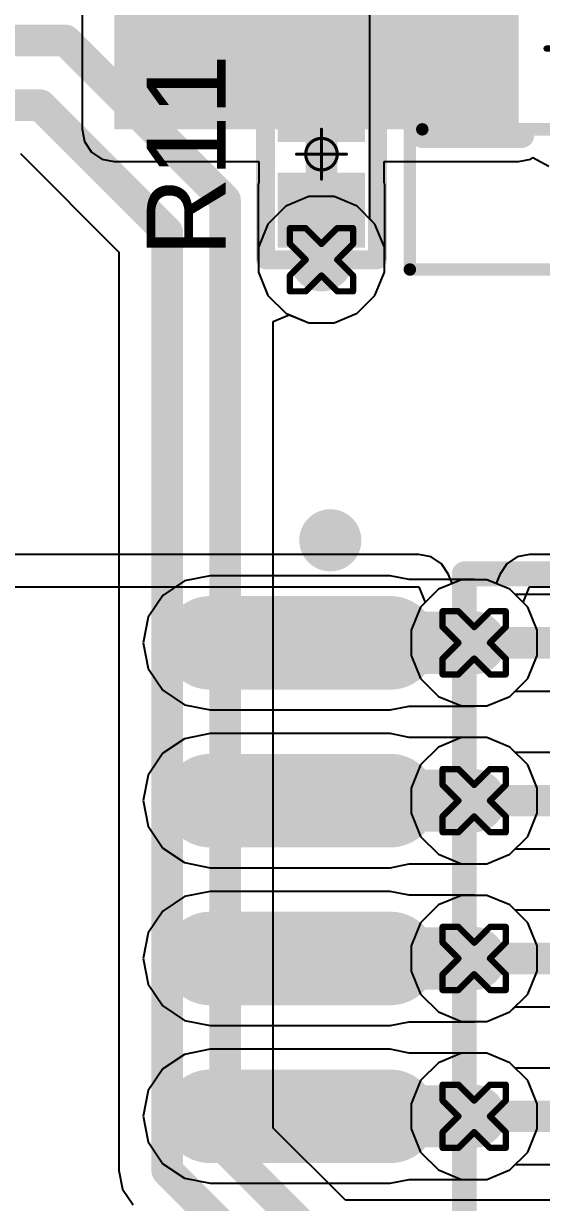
# Model space of a CAD drawing. Header units: inches. Extents: x -13 to 366, y -4 to 120.
# Drawn here: x 16.02 to 20.19, y 2.66 to 12.15 of the extents above; entities that cross this region are included whole.
import ezdxf

# ---------------------------------------------------------------- set-up
doc = ezdxf.new("R2010")
doc.units = ezdxf.units.IN
for name, color, linetype in [('Bottom Layer', 5, 'Continuous'), ('Drill Drawing', 1, 'Continuous'), ('GND', 16, 'Continuous'), ('Mechanical 13', 56, 'Continuous'), ('Mechanical 15', 56, 'Continuous'), ('POWER', 76, 'Continuous'), ('Top Layer', 1, 'Continuous'), ('Top Overlay', 2, 'Continuous'), ('Top Paste', 8, 'Continuous'), ('Top Solder', 216, 'Continuous'), ('Via Holes', 16, 'Continuous')]:
    doc.layers.add(name, color=color, linetype=linetype)
doc.styles.add('Arial', font='', dxfattribs={"height": 0.2})
doc.styles.get('Arial').set_extended_font_data('Arial')

# ---------------------------------------------------------------- blocks, each defined once
blk = doc.blocks.new('SOP16_27')
at = {"layer": 'Top Layer'}
h = blk.add_hatch(color=1, dxfattribs=at)
edge = h.paths.add_edge_path()
edge.add_arc((-1.942, 4.445), 0.275, 270, 450)
edge.add_line((-1.942, 4.72), (-3.392, 4.72))
edge.add_arc((-3.392, 4.445), 0.275, 90, 270)
edge.add_line((-3.392, 4.17), (-1.942, 4.17))
h = blk.add_hatch(color=1, dxfattribs=at)
edge = h.paths.add_edge_path()
edge.add_arc((-1.942, 3.175), 0.275, 270, 450)
edge.add_line((-1.942, 3.45), (-3.392, 3.45))
edge.add_arc((-3.392, 3.175), 0.275, 90, 270)
edge.add_line((-3.392, 2.9), (-1.942, 2.9))
h = blk.add_hatch(color=1, dxfattribs=at)
edge = h.paths.add_edge_path()
edge.add_arc((-1.942, 1.905), 0.275, 270, 450)
edge.add_line((-1.942, 2.18), (-3.392, 2.18))
edge.add_arc((-3.392, 1.905), 0.275, 90, 270)
edge.add_line((-3.392, 1.63), (-1.942, 1.63))
h = blk.add_hatch(color=1, dxfattribs=at)
edge = h.paths.add_edge_path()
edge.add_arc((-1.942, 0.635), 0.275, 270, 450)
edge.add_line((-1.942, 0.91), (-3.392, 0.91))
edge.add_arc((-3.392, 0.635), 0.275, 90, 270)
edge.add_line((-3.392, 0.36), (-1.942, 0.36))
at = {"layer": 'Top Paste'}
h = blk.add_hatch(color=8, dxfattribs=at)
edge = h.paths.add_edge_path()
edge.add_arc((-1.942, 4.445), 0.275, 270, 450)
edge.add_line((-1.942, 4.72), (-3.392, 4.72))
edge.add_arc((-3.392, 4.445), 0.275, 90, 270)
edge.add_line((-3.392, 4.17), (-1.942, 4.17))
h = blk.add_hatch(color=8, dxfattribs=at)
edge = h.paths.add_edge_path()
edge.add_arc((-1.942, 3.175), 0.275, 270, 450)
edge.add_line((-1.942, 3.45), (-3.392, 3.45))
edge.add_arc((-3.392, 3.175), 0.275, 90, 270)
edge.add_line((-3.392, 2.9), (-1.942, 2.9))
h = blk.add_hatch(color=8, dxfattribs=at)
edge = h.paths.add_edge_path()
edge.add_arc((-1.942, 1.905), 0.275, 270, 450)
edge.add_line((-1.942, 2.18), (-3.392, 2.18))
edge.add_arc((-3.392, 1.905), 0.275, 90, 270)
edge.add_line((-3.392, 1.63), (-1.942, 1.63))
h = blk.add_hatch(color=8, dxfattribs=at)
edge = h.paths.add_edge_path()
edge.add_arc((-1.942, 0.635), 0.275, 270, 450)
edge.add_line((-1.942, 0.91), (-3.392, 0.91))
edge.add_arc((-3.392, 0.635), 0.275, 90, 270)
edge.add_line((-3.392, 0.36), (-1.942, 0.36))
at = {"layer": 'Top Solder'}
h = blk.add_hatch(color=216, dxfattribs=at)
edge = h.paths.add_edge_path()
edge.add_arc((-1.942, 4.445), 0.3766, 270, 450)
edge.add_line((-1.942, 4.8216), (-3.392, 4.8216))
edge.add_arc((-3.392, 4.445), 0.3766, 90, 270)
edge.add_line((-3.392, 4.0684), (-1.942, 4.0684))
h = blk.add_hatch(color=216, dxfattribs=at)
edge = h.paths.add_edge_path()
edge.add_arc((-1.942, 3.175), 0.3766, 270, 450)
edge.add_line((-1.942, 3.5516), (-3.392, 3.5516))
edge.add_arc((-3.392, 3.175), 0.3766, 90, 270)
edge.add_line((-3.392, 2.7984), (-1.942, 2.7984))
h = blk.add_hatch(color=216, dxfattribs=at)
edge = h.paths.add_edge_path()
edge.add_arc((-1.942, 1.905), 0.3766, 270, 450)
edge.add_line((-1.942, 2.2816), (-3.392, 2.2816))
edge.add_arc((-3.392, 1.905), 0.3766, 90, 270)
edge.add_line((-3.392, 1.5284), (-1.942, 1.5284))
h = blk.add_hatch(color=216, dxfattribs=at)
edge = h.paths.add_edge_path()
edge.add_arc((-1.942, 0.635), 0.3766, 270, 450)
edge.add_line((-1.942, 1.0116), (-3.392, 1.0116))
edge.add_arc((-3.392, 0.635), 0.3766, 90, 270)
edge.add_line((-3.392, 0.2584), (-1.942, 0.2584))
at = {"layer": 'Top Overlay'}
for points, const_width in [([(-2.3, 5.27, 1), (-2.55, 5.27, 1)], 0.25), ([(-2.6125, 5.27, 1), (-2.4875, 5.27, 1)], 0.125), ([(-2.3625, 5.27, 1), (-2.2375, 5.27, 1)], 0.125), ([(-1.3962, 5, 1), (-1.2962, 5, 1)], 0.1), ([(-1.3962, 5, 1), (-1.2962, 5, 1)], 0.1)]:
    blk.add_lwpolyline(points, format="xyb", close=True, dxfattribs=dict(at, const_width=const_width))
at = {"layer": 'Top Overlay', "const_width": 0.2}
for points in [[(-1.3462, -5), (-1.3462, 5)], [(-1.3462, 5), (-0.4826, 5)]]:
    blk.add_lwpolyline(points, dxfattribs=at)
blk = doc.blocks.new('SOT23_3L_43')
at = {"layer": 'Top Layer'}
for points in [[(0.225, 0.625), (-0.225, 0.625), (-0.225, 1.625), (0.225, 1.625)], [(-0.725, -1.643), (-1.175, -1.643), (-1.175, -0.643), (-0.725, -0.643)], [(1.175, -1.643), (0.725, -1.643), (0.725, -0.643), (1.175, -0.643)]]:
    blk.add_hatch(color=1, dxfattribs=at).paths.add_polyline_path(points)
at = {"layer": 'Top Paste'}
for points in [[(0.225, 0.625), (-0.225, 0.625), (-0.225, 1.625), (0.225, 1.625)], [(-0.725, -1.643), (-1.175, -1.643), (-1.175, -0.643), (-0.725, -0.643)], [(1.175, -1.643), (0.725, -1.643), (0.725, -0.643), (1.175, -0.643)]]:
    blk.add_hatch(color=8, dxfattribs=at).paths.add_polyline_path(points)
at = {"layer": 'Top Solder'}
for points in [[(0.3266, 0.5234), (-0.3266, 0.5234), (-0.3266, 1.7266), (0.3266, 1.7266)], [(-0.6234, -1.7446), (-1.2766, -1.7446), (-1.2766, -0.5414), (-0.6234, -0.5414)], [(1.2766, -1.7446), (0.6234, -1.7446), (0.6234, -0.5414), (1.2766, -0.5414)]]:
    blk.add_hatch(color=216, dxfattribs=at).paths.add_polyline_path(points)
at = {"layer": 'Mechanical 13', "const_width": 0.1}
for points in [[(-1.5, 0.65), (-1.5, -0.65)], [(1.5, 0.65), (-1.5, 0.65)], [(1.5, 0.65), (1.5, -0.65)], [(1.5, -0.65), (-1.5, -0.65)]]:
    blk.add_lwpolyline(points, dxfattribs=at)
at = {"layer": 'Mechanical 13', "const_width": 0.05}
for points in [[(-1.525, 0.65, 1), (-1.475, 0.65, 1)], [(-1.525, 0.65, 1), (-1.475, 0.65, 1)], [(1.475, 0.65, 1), (1.525, 0.65, 1)], [(1.475, 0.65, 1), (1.525, 0.65, 1)], [(-1.525, -0.65, 1), (-1.475, -0.65, 1)], [(-1.525, -0.65, 1), (-1.475, -0.65, 1)], [(1.475, -0.65, 1), (1.525, -0.65, 1)], [(1.475, -0.65, 1), (1.525, -0.65, 1)]]:
    blk.add_lwpolyline(points, format="xyb", close=True, dxfattribs=at)
at = {"layer": 'Mechanical 15'}
for points, const_width in [([(-1.6, 1.778), (-1.6, -1.778)], 0.1), ([(1.6, 1.778), (-1.6, 1.778)], 0.1), ([(1.6, 1.778), (1.6, -1.778)], 0.1), ([(0, 0.5), (0, -0.5)], 0.05), ([(0.5, 0), (-0.5, 0)], 0.05), ([(1.6, -1.778), (-1.6, -1.778)], 0.1)]:
    blk.add_lwpolyline(points, dxfattribs=dict(at, const_width=const_width))
for points, const_width in [([(-1.625, 1.778, 1), (-1.575, 1.778, 1)], 0.05), ([(-1.625, 1.778, 1), (-1.575, 1.778, 1)], 0.05), ([(1.575, 1.778, 1), (1.625, 1.778, 1)], 0.05), ([(1.575, 1.778, 1), (1.625, 1.778, 1)], 0.05), ([(-0.0125, 0.5, 1), (0.0125, 0.5, 1)], 0.025), ([(0.35, 0, 1), (-0.35, 0, 1)], 0.05), ([(-0.5125, 0, 1), (-0.4875, 0, 1)], 0.025), ([(-0.3625, 0, 1), (-0.3375, 0, 1)], 0.025), ([(0.3375, 0, 1), (0.3625, 0, 1)], 0.025), ([(0.4875, 0, 1), (0.5125, 0, 1)], 0.025), ([(-0.0125, -0.5, 1), (0.0125, -0.5, 1)], 0.025), ([(-1.625, -1.778, 1), (-1.575, -1.778, 1)], 0.05), ([(-1.625, -1.778, 1), (-1.575, -1.778, 1)], 0.05), ([(1.575, -1.778, 1), (1.625, -1.778, 1)], 0.05), ([(1.575, -1.778, 1), (1.625, -1.778, 1)], 0.05)]:
    blk.add_lwpolyline(points, format="xyb", close=True, dxfattribs=dict(at, const_width=const_width))
at = {"layer": 'Top Overlay', "const_width": 0.2}
for points in [[(-0.7, 0.7), (-1.5, 0.7)], [(-1.5, 0.7), (-1.5, -0.3)], [(1.5, 0.7), (0.7, 0.7)], [(1.5, 0.7), (1.5, -0.3)]]:
    blk.add_lwpolyline(points, dxfattribs=at)
at = {"layer": 'Top Overlay'}
for points, const_width in [([(-1.55, 0.7, 1), (-1.45, 0.7, 1)], 0.1), ([(-1.55, 0.7, 1), (-1.45, 0.7, 1)], 0.1), ([(-0.75, 0.7, 1), (-0.65, 0.7, 1)], 0.1), ([(0.65, 0.7, 1), (0.75, 0.7, 1)], 0.1), ([(1.45, 0.7, 1), (1.55, 0.7, 1)], 0.1), ([(1.45, 0.7, 1), (1.55, 0.7, 1)], 0.1), ([(-1.55, -0.3, 1), (-1.45, -0.3, 1)], 0.1), ([(1.45, -0.3, 1), (1.55, -0.3, 1)], 0.1), ([(-1.475, -1.524, 1), (-1.725, -1.524, 1)], 0.25), ([(-1.7875, -1.524, 1), (-1.6625, -1.524, 1)], 0.125), ([(-1.5375, -1.524, 1), (-1.4125, -1.524, 1)], 0.125)]:
    blk.add_lwpolyline(points, format="xyb", close=True, dxfattribs=dict(at, const_width=const_width))
blk = doc.blocks.new('R_0402_L_44')
at = {"layer": 'Top Layer'}
for points in [[(-0.6001, 0.2499), (-0.2001, 0.2499), (-0.2001, -0.2501), (-0.6001, -0.2501)], [(0.2499, 0.2499), (0.6499, 0.2499), (0.6499, -0.2501), (0.2499, -0.2501)]]:
    blk.add_hatch(color=1, dxfattribs=at).paths.add_polyline_path(points)
at = {"layer": 'Top Paste'}
for points in [[(-0.6001, 0.2499), (-0.2001, 0.2499), (-0.2001, -0.2501), (-0.6001, -0.2501)], [(0.2499, 0.2499), (0.6499, 0.2499), (0.6499, -0.2501), (0.2499, -0.2501)]]:
    blk.add_hatch(color=8, dxfattribs=at).paths.add_polyline_path(points)
at = {"layer": 'Top Solder'}
for points in [[(-0.7017, 0.3515), (-0.0985, 0.3515), (-0.0985, -0.3517), (-0.7017, -0.3517)], [(0.1483, 0.3515), (0.7515, 0.3515), (0.7515, -0.3517), (0.1483, -0.3517)]]:
    blk.add_hatch(color=216, dxfattribs=at).paths.add_polyline_path(points)
at = {"layer": 'Mechanical 15', "const_width": 0.0254}
for points in [[(0, -0.2), (0, 0.2)], [(0.2, 0), (-0.2, 0)]]:
    blk.add_lwpolyline(points, dxfattribs=at)
at = {"layer": 'Mechanical 15'}
for points, const_width in [([(-0.0063, 0.2, 1), (0.0063, 0.2, 1)], 0.0127), ([(0.127, 0, 1), (-0.127, 0, 1)], 0.0254), ([(-0.2063, 0, 1), (-0.1936, 0, 1)], 0.0127), ([(-0.1333, 0, 1), (-0.1206, 0, 1)], 0.0127), ([(0.1206, 0, 1), (0.1333, 0, 1)], 0.0127), ([(0.1936, 0, 1), (0.2063, 0, 1)], 0.0127), ([(-0.0063, -0.2, 1), (0.0063, -0.2, 1)], 0.0127)]:
    blk.add_lwpolyline(points, format="xyb", close=True, dxfattribs=dict(at, const_width=const_width))
at = {"layer": 'Top Overlay', "const_width": 0.1524}
for points in [[(0.8499, 0.4499), (-0.8001, 0.4499)], [(-0.8001, -0.4501), (-0.8001, 0.4499)], [(0.8499, -0.4501), (0.8499, 0.4499)], [(0.8499, -0.4501), (-0.8001, -0.4501)]]:
    blk.add_lwpolyline(points, dxfattribs=at)
at = {"layer": 'Top Overlay', "const_width": 0.0762}
for points in [[(-0.8382, 0.4499, 1), (-0.762, 0.4499, 1)], [(-0.8382, 0.4499, 1), (-0.762, 0.4499, 1)], [(0.8118, 0.4499, 1), (0.888, 0.4499, 1)], [(0.8118, 0.4499, 1), (0.888, 0.4499, 1)], [(-0.8382, -0.4501, 1), (-0.762, -0.4501, 1)], [(-0.8382, -0.4501, 1), (-0.762, -0.4501, 1)], [(0.8118, -0.4501, 1), (0.888, -0.4501, 1)], [(0.8118, -0.4501, 1), (0.888, -0.4501, 1)]]:
    blk.add_lwpolyline(points, format="xyb", close=True, dxfattribs=at)

msp = doc.modelspace()

# ---------------------------------------------------------------- hatches: boundary and pattern name
at = {"layer": 'Bottom Layer'}
h = msp.add_hatch(color=5, dxfattribs=at)
edge = h.paths.add_edge_path()
edge.add_arc((18.4149, 10.2459), 0.254, 0, 360)
h = msp.add_hatch(color=5, dxfattribs=at)
edge = h.paths.add_edge_path()
edge.add_arc((19.6439, 7.1635), 0.254, 0, 360)
h = msp.add_hatch(color=5, dxfattribs=at)
edge = h.paths.add_edge_path()
edge.add_arc((19.6439, 5.8935), 0.254, 0, 360)
h = msp.add_hatch(color=5, dxfattribs=at)
edge = h.paths.add_edge_path()
edge.add_arc((19.6439, 4.6235), 0.254, 0, 360)
h = msp.add_hatch(color=5, dxfattribs=at)
edge = h.paths.add_edge_path()
edge.add_arc((19.6439, 3.3535), 0.254, 0, 360)
at = {"layer": 'GND'}
h = msp.add_hatch(color=16, dxfattribs=at)
edge = h.paths.add_edge_path()
edge.add_arc((18.4149, 10.2459), 0.254, 0, 360)
h = msp.add_hatch(color=16, dxfattribs=at)
edge = h.paths.add_edge_path()
edge.add_arc((19.6439, 7.1635), 0.254, 0, 360)
h = msp.add_hatch(color=16, dxfattribs=at)
edge = h.paths.add_edge_path()
edge.add_arc((19.6439, 5.8935), 0.254, 0, 360)
h = msp.add_hatch(color=16, dxfattribs=at)
edge = h.paths.add_edge_path()
edge.add_arc((19.6439, 4.6235), 0.254, 0, 360)
h = msp.add_hatch(color=16, dxfattribs=at)
edge = h.paths.add_edge_path()
edge.add_arc((19.6439, 3.3535), 0.254, 0, 360)
at = {"layer": 'POWER'}
h = msp.add_hatch(color=76, dxfattribs=at)
edge = h.paths.add_edge_path()
edge.add_arc((18.4149, 10.2459), 0.254, 0, 360)
h = msp.add_hatch(color=76, dxfattribs=at)
edge = h.paths.add_edge_path()
edge.add_arc((19.6439, 7.1635), 0.254, 0, 360)
h = msp.add_hatch(color=76, dxfattribs=at)
edge = h.paths.add_edge_path()
edge.add_arc((19.6439, 5.8935), 0.254, 0, 360)
h = msp.add_hatch(color=76, dxfattribs=at)
edge = h.paths.add_edge_path()
edge.add_arc((19.6439, 4.6235), 0.254, 0, 360)
h = msp.add_hatch(color=76, dxfattribs=at)
edge = h.paths.add_edge_path()
edge.add_arc((19.6439, 3.3535), 0.254, 0, 360)
at = {"layer": 'Top Layer'}
for points in [[(16.747, 11.2958), (20.0014, 11.2958), (20.0014, 13.294), (16.747, 13.294)], [(18.6649, 10.8458), (18.1649, 10.8458), (18.1649, 10.2459), (18.6649, 10.2459)], [(18.244, 7.4135), (18.244, 6.9135), (19.6439, 6.9135), (19.6439, 7.4135)], [(18.244, 6.1435), (18.244, 5.6435), (19.6439, 5.6435), (19.6439, 6.1435)], [(18.244, 4.8735), (18.244, 4.3735), (19.6439, 4.3735), (19.6439, 4.8735)], [(18.244, 3.6035), (18.244, 3.1035), (19.6439, 3.1035), (19.6439, 3.6035)]]:
    msp.add_hatch(color=1, dxfattribs=at).paths.add_polyline_path(points)
h = msp.add_hatch(color=1, dxfattribs=at)
edge = h.paths.add_edge_path()
edge.add_arc((18.4149, 10.2459), 0.254, 0, 360)
h = msp.add_hatch(color=1, dxfattribs=at)
edge = h.paths.add_edge_path()
edge.add_arc((19.6439, 7.1635), 0.254, 0, 360)
h = msp.add_hatch(color=1, dxfattribs=at)
edge = h.paths.add_edge_path()
edge.add_arc((19.6439, 5.8935), 0.254, 0, 360)
h = msp.add_hatch(color=1, dxfattribs=at)
edge = h.paths.add_edge_path()
edge.add_arc((19.6439, 4.6235), 0.254, 0, 360)
h = msp.add_hatch(color=1, dxfattribs=at)
edge = h.paths.add_edge_path()
edge.add_arc((19.6439, 3.3535), 0.254, 0, 360)
at = {"layer": 'Via Holes'}
h = msp.add_hatch(color=7, dxfattribs=at)
edge = h.paths.add_edge_path()
edge.add_arc((18.4149, 10.2459), 0.127, 0, 360)
h = msp.add_hatch(color=7, dxfattribs=at)
edge = h.paths.add_edge_path()
edge.add_arc((19.6439, 7.1635), 0.127, 0, 360)
h = msp.add_hatch(color=7, dxfattribs=at)
edge = h.paths.add_edge_path()
edge.add_arc((19.6439, 5.8935), 0.127, 0, 360)
h = msp.add_hatch(color=7, dxfattribs=at)
edge = h.paths.add_edge_path()
edge.add_arc((19.6439, 4.6235), 0.127, 0, 360)
h = msp.add_hatch(color=7, dxfattribs=at)
edge = h.paths.add_edge_path()
edge.add_arc((19.6439, 3.3535), 0.127, 0, 360)

# ---------------------------------------------------------------- linework, layer by layer
at = {"layer": 'Bottom Layer'}
for p, q in [((18.8033, 10.5759), (18.8033, 12.3125)), ((15.9916, 11.101), (16.7848, 10.3078)), ((18.8455, 10.5337), (18.8033, 10.5759)), ((18.9229, 10.347), (18.8455, 10.5337)), ((18.9229, 10.1449), (18.9229, 10.347)), ((16.7848, 10.3078), (16.7848, 2.9169)), ((18.8455, 9.9582), (18.9229, 10.1449)), ((18.7026, 9.8153), (18.8455, 9.9582)), ((18.0274, 9.749), (18.1544, 9.804)), ((18.1544, 9.804), (18.3138, 9.7379)), ((18.5159, 9.7379), (18.7026, 9.8153)), ((18.0274, 3.2588), (18.0274, 9.749)), ((18.3138, 9.7379), (18.5159, 9.7379)), ((19.3561, 7.5942), (19.2132, 7.4513)), ((19.5429, 7.6715), (19.3561, 7.5942)), ((19.745, 7.6715), (19.5429, 7.6715)), ((19.9317, 7.5942), (19.745, 7.6715)), ((19.9739, 7.552), (19.9317, 7.5942)), ((24.0768, 7.552), (19.9739, 7.552)), ((19.2132, 7.4513), (19.1359, 7.2646)), ((19.1359, 7.2646), (19.1359, 7.0625)), ((19.1359, 7.0625), (19.2132, 6.8758)), ((19.2132, 6.8758), (19.3561, 6.7329)), ((19.9317, 6.7329), (19.9739, 6.7751)), ((19.9739, 6.7751), (24.2417, 6.7751)), ((19.3561, 6.7329), (19.5429, 6.6555)), ((19.5429, 6.6555), (19.745, 6.6555)), ((19.745, 6.6555), (19.9317, 6.7329)), ((19.5429, 6.4015), (19.3561, 6.3242)), ((19.745, 6.4015), (19.5429, 6.4015)), ((19.9317, 6.3242), (19.745, 6.4015)), ((19.3561, 6.3242), (19.2132, 6.1813)), ((19.9739, 6.282), (19.9317, 6.3242)), ((24.4221, 6.282), (19.9739, 6.282)), ((19.2132, 6.1813), (19.1359, 5.9946)), ((19.1359, 5.9946), (19.1359, 5.7925)), ((19.1359, 5.7925), (19.2132, 5.6058)), ((19.2132, 5.6058), (19.3561, 5.4629)), ((19.9317, 5.4629), (19.9739, 5.5051)), ((19.9739, 5.5051), (24.583, 5.5051)), ((19.3561, 5.4629), (19.5429, 5.3855)), ((19.745, 5.3855), (19.9317, 5.4629)), ((19.5429, 5.3855), (19.745, 5.3855)), ((19.5429, 5.1315), (19.3561, 5.0542)), ((19.745, 5.1315), (19.5429, 5.1315)), ((19.9317, 5.0542), (19.745, 5.1315)), ((19.3561, 5.0542), (19.2132, 4.9113)), ((19.9739, 5.012), (19.9317, 5.0542)), ((24.7449, 5.012), (19.9739, 5.012)), ((19.2132, 4.9113), (19.1359, 4.7246)), ((19.1359, 4.7246), (19.1359, 4.5225)), ((19.1359, 4.5225), (19.2132, 4.3358)), ((19.2132, 4.3358), (19.3561, 4.1929)), ((19.3561, 4.1929), (19.5429, 4.1155)), ((19.745, 4.1155), (19.9317, 4.1929)), ((19.9317, 4.1929), (19.9739, 4.2351)), ((19.9739, 4.2351), (24.9058, 4.2351)), ((19.5429, 4.1155), (19.745, 4.1155)), ((19.5429, 3.8615), (19.3561, 3.7842)), ((19.745, 3.8615), (19.5429, 3.8615)), ((19.9317, 3.7842), (19.745, 3.8615)), ((19.3561, 3.7842), (19.2132, 3.6413)), ((19.9739, 3.742), (19.9317, 3.7842)), ((25.1856, 3.742), (19.9739, 3.742)), ((19.2132, 3.6413), (19.1359, 3.4546)), ((19.1359, 3.4546), (19.1359, 3.2525)), ((18.6073, 2.6788), (18.0274, 3.2588)), ((19.1359, 3.2525), (19.2132, 3.0658)), ((19.2132, 3.0658), (19.3561, 2.9229)), ((19.9317, 2.9229), (19.9739, 2.9651)), ((19.9739, 2.9651), (25.3465, 2.9651)), ((16.7848, 2.9169), (16.8144, 2.7683)), ((19.3561, 2.9229), (19.5429, 2.8455)), ((19.745, 2.8455), (19.9317, 2.9229)), ((16.8144, 2.7683), (16.8986, 2.6423)), ((19.5429, 2.8455), (19.745, 2.8455)), ((25.3373, 2.6788), (18.6073, 2.6788))]:
    msp.add_line(p, q, dxfattribs=at)
at = {"layer": 'Bottom Layer', "const_width": 0.254}
for points in [[(18.4149, 10.2459), (18.4149, 12.3125)], [(9.2429, 12.0109), (16.3547, 12.0109)], [(16.3547, 12.0109), (17.6389, 10.7267)], [(11.538, 11.4895), (16.1525, 11.4895)], [(16.1525, 11.4895), (17.1733, 10.4687)], [(17.6389, 3.0979), (17.6389, 10.7267)], [(17.1733, 2.9169), (17.1733, 10.4687)], [(19.6439, 7.1635), (24.2417, 7.1635)], [(19.6439, 5.8935), (24.583, 5.8935)], [(19.6439, 4.6235), (24.9058, 4.6235)], [(19.6439, 3.3535), (25.3465, 3.3535)], [(17.6389, 3.0979), (18.4464, 2.2903)], [(17.1733, 2.9169), (18.2571, 1.8331)]]:
    msp.add_lwpolyline(points, dxfattribs=at)
at = {"layer": 'Bottom Layer', "const_width": 0.127}
for points in [[(16.2912, 12.0109, 1), (16.4182, 12.0109, 1)], [(16.2912, 12.0109, 1), (16.4182, 12.0109, 1)], [(16.089, 11.4895, 1), (16.216, 11.4895, 1)], [(16.089, 11.4895, 1), (16.216, 11.4895, 1)], [(17.5754, 10.7267, 1), (17.7024, 10.7267, 1)], [(17.5754, 10.7267, 1), (17.7024, 10.7267, 1)], [(17.1098, 10.4687, 1), (17.2368, 10.4687, 1)], [(17.1098, 10.4687, 1), (17.2368, 10.4687, 1)], [(18.3514, 10.2459, 1), (18.4784, 10.2459, 1)], [(19.5804, 7.1635, 1), (19.7074, 7.1635, 1)], [(19.5804, 5.8935, 1), (19.7074, 5.8935, 1)], [(19.5804, 4.6235, 1), (19.7074, 4.6235, 1)], [(19.5804, 3.3535, 1), (19.7074, 3.3535, 1)], [(17.5754, 3.0979, 1), (17.7024, 3.0979, 1)], [(17.5754, 3.0979, 1), (17.7024, 3.0979, 1)], [(17.1098, 2.9169, 1), (17.2368, 2.9169, 1)], [(17.1098, 2.9169, 1), (17.2368, 2.9169, 1)]]:
    msp.add_lwpolyline(points, format="xyb", close=True, dxfattribs=at)
at = {"layer": 'Drill Drawing', "const_width": 0.0508}
for points in [[(18.1609, 10.3729), (18.1609, 10.4999)], [(18.1609, 10.4999), (18.2879, 10.4999)], [(18.2879, 10.4999), (18.4149, 10.3729)], [(18.4149, 10.3729), (18.5419, 10.4999)], [(18.5419, 10.4999), (18.6689, 10.4999)], [(18.6689, 10.3729), (18.6689, 10.4999)], [(18.1609, 10.3729), (18.2879, 10.2459)], [(18.5419, 10.2459), (18.6689, 10.3729)], [(18.1609, 10.1189), (18.2879, 10.2459)], [(18.5419, 10.2459), (18.6689, 10.1189)], [(18.1609, 9.9919), (18.1609, 10.1189)], [(18.2879, 9.9919), (18.4149, 10.1189)], [(18.4149, 10.1189), (18.5419, 9.9919)], [(18.6689, 9.9919), (18.6689, 10.1189)], [(18.1609, 9.9919), (18.2879, 9.9919)], [(18.5419, 9.9919), (18.6689, 9.9919)], [(19.3899, 7.2905), (19.3899, 7.4175)], [(19.3899, 7.4175), (19.5169, 7.4175)], [(19.5169, 7.4175), (19.6439, 7.2905)], [(19.6439, 7.2905), (19.7709, 7.4175)], [(19.7709, 7.4175), (19.8979, 7.4175)], [(19.8979, 7.2905), (19.8979, 7.4175)], [(19.3899, 7.2905), (19.5169, 7.1635)], [(19.7709, 7.1635), (19.8979, 7.2905)], [(19.3899, 7.0365), (19.5169, 7.1635)], [(19.7709, 7.1635), (19.8979, 7.0365)], [(19.3899, 6.9095), (19.3899, 7.0365)], [(19.5169, 6.9095), (19.6439, 7.0365)], [(19.6439, 7.0365), (19.7709, 6.9095)], [(19.8979, 6.9095), (19.8979, 7.0365)], [(19.3899, 6.9095), (19.5169, 6.9095)], [(19.7709, 6.9095), (19.8979, 6.9095)], [(19.3899, 6.0205), (19.3899, 6.1475)], [(19.3899, 6.1475), (19.5169, 6.1475)], [(19.5169, 6.1475), (19.6439, 6.0205)], [(19.6439, 6.0205), (19.7709, 6.1475)], [(19.7709, 6.1475), (19.8979, 6.1475)], [(19.8979, 6.0205), (19.8979, 6.1475)], [(19.3899, 6.0205), (19.5169, 5.8935)], [(19.7709, 5.8935), (19.8979, 6.0205)], [(19.3899, 5.7665), (19.5169, 5.8935)], [(19.7709, 5.8935), (19.8979, 5.7665)], [(19.3899, 5.6395), (19.3899, 5.7665)], [(19.5169, 5.6395), (19.6439, 5.7665)], [(19.6439, 5.7665), (19.7709, 5.6395)], [(19.8979, 5.6395), (19.8979, 5.7665)], [(19.3899, 5.6395), (19.5169, 5.6395)], [(19.7709, 5.6395), (19.8979, 5.6395)], [(19.3899, 4.7505), (19.3899, 4.8775)], [(19.3899, 4.8775), (19.5169, 4.8775)], [(19.5169, 4.8775), (19.6439, 4.7505)], [(19.6439, 4.7505), (19.7709, 4.8775)], [(19.7709, 4.8775), (19.8979, 4.8775)], [(19.8979, 4.7505), (19.8979, 4.8775)], [(19.3899, 4.7505), (19.5169, 4.6235)], [(19.7709, 4.6235), (19.8979, 4.7505)], [(19.3899, 4.4965), (19.5169, 4.6235)], [(19.7709, 4.6235), (19.8979, 4.4965)], [(19.3899, 4.3695), (19.3899, 4.4965)], [(19.5169, 4.3695), (19.6439, 4.4965)], [(19.6439, 4.4965), (19.7709, 4.3695)], [(19.8979, 4.3695), (19.8979, 4.4965)], [(19.3899, 4.3695), (19.5169, 4.3695)], [(19.7709, 4.3695), (19.8979, 4.3695)], [(19.3899, 3.4805), (19.3899, 3.6075)], [(19.3899, 3.6075), (19.5169, 3.6075)], [(19.5169, 3.6075), (19.6439, 3.4805)], [(19.6439, 3.4805), (19.7709, 3.6075)], [(19.7709, 3.6075), (19.8979, 3.6075)], [(19.8979, 3.4805), (19.8979, 3.6075)], [(19.3899, 3.4805), (19.5169, 3.3535)], [(19.7709, 3.3535), (19.8979, 3.4805)], [(19.3899, 3.2265), (19.5169, 3.3535)], [(19.7709, 3.3535), (19.8979, 3.2265)], [(19.3899, 3.0995), (19.3899, 3.2265)], [(19.5169, 3.0995), (19.6439, 3.2265)], [(19.6439, 3.2265), (19.7709, 3.0995)], [(19.8979, 3.0995), (19.8979, 3.2265)], [(19.3899, 3.0995), (19.5169, 3.0995)], [(19.7709, 3.0995), (19.8979, 3.0995)]]:
    msp.add_lwpolyline(points, dxfattribs=at)
at = {"layer": 'Drill Drawing', "const_width": 0.0254}
for points in [[(18.1482, 10.4999, 1), (18.1736, 10.4999, 1)], [(18.1482, 10.4999, 1), (18.1736, 10.4999, 1)], [(18.2752, 10.4999, 1), (18.3006, 10.4999, 1)], [(18.2752, 10.4999, 1), (18.3006, 10.4999, 1)], [(18.5292, 10.4999, 1), (18.5546, 10.4999, 1)], [(18.5292, 10.4999, 1), (18.5546, 10.4999, 1)], [(18.6562, 10.4999, 1), (18.6816, 10.4999, 1)], [(18.6562, 10.4999, 1), (18.6816, 10.4999, 1)], [(18.1482, 10.3729, 1), (18.1736, 10.3729, 1)], [(18.1482, 10.3729, 1), (18.1736, 10.3729, 1)], [(18.4022, 10.3729, 1), (18.4276, 10.3729, 1)], [(18.4022, 10.3729, 1), (18.4276, 10.3729, 1)], [(18.6562, 10.3729, 1), (18.6816, 10.3729, 1)], [(18.6562, 10.3729, 1), (18.6816, 10.3729, 1)], [(18.2752, 10.2459, 1), (18.3006, 10.2459, 1)], [(18.2752, 10.2459, 1), (18.3006, 10.2459, 1)], [(18.5292, 10.2459, 1), (18.5546, 10.2459, 1)], [(18.5292, 10.2459, 1), (18.5546, 10.2459, 1)], [(18.1482, 10.1189, 1), (18.1736, 10.1189, 1)], [(18.1482, 10.1189, 1), (18.1736, 10.1189, 1)], [(18.4022, 10.1189, 1), (18.4276, 10.1189, 1)], [(18.4022, 10.1189, 1), (18.4276, 10.1189, 1)], [(18.6562, 10.1189, 1), (18.6816, 10.1189, 1)], [(18.6562, 10.1189, 1), (18.6816, 10.1189, 1)], [(18.1482, 9.9919, 1), (18.1736, 9.9919, 1)], [(18.1482, 9.9919, 1), (18.1736, 9.9919, 1)], [(18.2752, 9.9919, 1), (18.3006, 9.9919, 1)], [(18.2752, 9.9919, 1), (18.3006, 9.9919, 1)], [(18.5292, 9.9919, 1), (18.5546, 9.9919, 1)], [(18.5292, 9.9919, 1), (18.5546, 9.9919, 1)], [(18.6562, 9.9919, 1), (18.6816, 9.9919, 1)], [(18.6562, 9.9919, 1), (18.6816, 9.9919, 1)], [(19.3772, 7.4175, 1), (19.4026, 7.4175, 1)], [(19.3772, 7.4175, 1), (19.4026, 7.4175, 1)], [(19.5042, 7.4175, 1), (19.5296, 7.4175, 1)], [(19.5042, 7.4175, 1), (19.5296, 7.4175, 1)], [(19.7582, 7.4175, 1), (19.7836, 7.4175, 1)], [(19.7582, 7.4175, 1), (19.7836, 7.4175, 1)], [(19.8852, 7.4175, 1), (19.9106, 7.4175, 1)], [(19.8852, 7.4175, 1), (19.9106, 7.4175, 1)], [(19.3772, 7.2905, 1), (19.4026, 7.2905, 1)], [(19.3772, 7.2905, 1), (19.4026, 7.2905, 1)], [(19.6312, 7.2905, 1), (19.6566, 7.2905, 1)], [(19.6312, 7.2905, 1), (19.6566, 7.2905, 1)], [(19.8852, 7.2905, 1), (19.9106, 7.2905, 1)], [(19.8852, 7.2905, 1), (19.9106, 7.2905, 1)], [(19.5042, 7.1635, 1), (19.5296, 7.1635, 1)], [(19.5042, 7.1635, 1), (19.5296, 7.1635, 1)], [(19.7582, 7.1635, 1), (19.7836, 7.1635, 1)], [(19.7582, 7.1635, 1), (19.7836, 7.1635, 1)], [(19.3772, 7.0365, 1), (19.4026, 7.0365, 1)], [(19.3772, 7.0365, 1), (19.4026, 7.0365, 1)], [(19.6312, 7.0365, 1), (19.6566, 7.0365, 1)], [(19.6312, 7.0365, 1), (19.6566, 7.0365, 1)], [(19.8852, 7.0365, 1), (19.9106, 7.0365, 1)], [(19.8852, 7.0365, 1), (19.9106, 7.0365, 1)], [(19.3772, 6.9095, 1), (19.4026, 6.9095, 1)], [(19.3772, 6.9095, 1), (19.4026, 6.9095, 1)], [(19.5042, 6.9095, 1), (19.5296, 6.9095, 1)], [(19.5042, 6.9095, 1), (19.5296, 6.9095, 1)], [(19.7582, 6.9095, 1), (19.7836, 6.9095, 1)], [(19.7582, 6.9095, 1), (19.7836, 6.9095, 1)], [(19.8852, 6.9095, 1), (19.9106, 6.9095, 1)], [(19.8852, 6.9095, 1), (19.9106, 6.9095, 1)], [(19.3772, 6.1475, 1), (19.4026, 6.1475, 1)], [(19.3772, 6.1475, 1), (19.4026, 6.1475, 1)], [(19.5042, 6.1475, 1), (19.5296, 6.1475, 1)], [(19.5042, 6.1475, 1), (19.5296, 6.1475, 1)], [(19.7582, 6.1475, 1), (19.7836, 6.1475, 1)], [(19.7582, 6.1475, 1), (19.7836, 6.1475, 1)], [(19.8852, 6.1475, 1), (19.9106, 6.1475, 1)], [(19.8852, 6.1475, 1), (19.9106, 6.1475, 1)], [(19.3772, 6.0205, 1), (19.4026, 6.0205, 1)], [(19.3772, 6.0205, 1), (19.4026, 6.0205, 1)], [(19.6312, 6.0205, 1), (19.6566, 6.0205, 1)], [(19.6312, 6.0205, 1), (19.6566, 6.0205, 1)], [(19.8852, 6.0205, 1), (19.9106, 6.0205, 1)], [(19.8852, 6.0205, 1), (19.9106, 6.0205, 1)], [(19.5042, 5.8935, 1), (19.5296, 5.8935, 1)], [(19.5042, 5.8935, 1), (19.5296, 5.8935, 1)], [(19.7582, 5.8935, 1), (19.7836, 5.8935, 1)], [(19.7582, 5.8935, 1), (19.7836, 5.8935, 1)], [(19.3772, 5.7665, 1), (19.4026, 5.7665, 1)], [(19.3772, 5.7665, 1), (19.4026, 5.7665, 1)], [(19.6312, 5.7665, 1), (19.6566, 5.7665, 1)], [(19.6312, 5.7665, 1), (19.6566, 5.7665, 1)], [(19.8852, 5.7665, 1), (19.9106, 5.7665, 1)], [(19.8852, 5.7665, 1), (19.9106, 5.7665, 1)], [(19.3772, 5.6395, 1), (19.4026, 5.6395, 1)], [(19.3772, 5.6395, 1), (19.4026, 5.6395, 1)], [(19.5042, 5.6395, 1), (19.5296, 5.6395, 1)], [(19.5042, 5.6395, 1), (19.5296, 5.6395, 1)], [(19.7582, 5.6395, 1), (19.7836, 5.6395, 1)], [(19.7582, 5.6395, 1), (19.7836, 5.6395, 1)], [(19.8852, 5.6395, 1), (19.9106, 5.6395, 1)], [(19.8852, 5.6395, 1), (19.9106, 5.6395, 1)], [(19.3772, 4.8775, 1), (19.4026, 4.8775, 1)], [(19.3772, 4.8775, 1), (19.4026, 4.8775, 1)], [(19.5042, 4.8775, 1), (19.5296, 4.8775, 1)], [(19.5042, 4.8775, 1), (19.5296, 4.8775, 1)], [(19.7582, 4.8775, 1), (19.7836, 4.8775, 1)], [(19.7582, 4.8775, 1), (19.7836, 4.8775, 1)], [(19.8852, 4.8775, 1), (19.9106, 4.8775, 1)], [(19.8852, 4.8775, 1), (19.9106, 4.8775, 1)], [(19.3772, 4.7505, 1), (19.4026, 4.7505, 1)], [(19.3772, 4.7505, 1), (19.4026, 4.7505, 1)], [(19.6312, 4.7505, 1), (19.6566, 4.7505, 1)], [(19.6312, 4.7505, 1), (19.6566, 4.7505, 1)], [(19.8852, 4.7505, 1), (19.9106, 4.7505, 1)], [(19.8852, 4.7505, 1), (19.9106, 4.7505, 1)], [(19.5042, 4.6235, 1), (19.5296, 4.6235, 1)], [(19.5042, 4.6235, 1), (19.5296, 4.6235, 1)], [(19.7582, 4.6235, 1), (19.7836, 4.6235, 1)], [(19.7582, 4.6235, 1), (19.7836, 4.6235, 1)], [(19.3772, 4.4965, 1), (19.4026, 4.4965, 1)], [(19.3772, 4.4965, 1), (19.4026, 4.4965, 1)], [(19.6312, 4.4965, 1), (19.6566, 4.4965, 1)], [(19.6312, 4.4965, 1), (19.6566, 4.4965, 1)], [(19.8852, 4.4965, 1), (19.9106, 4.4965, 1)], [(19.8852, 4.4965, 1), (19.9106, 4.4965, 1)], [(19.3772, 4.3695, 1), (19.4026, 4.3695, 1)], [(19.3772, 4.3695, 1), (19.4026, 4.3695, 1)], [(19.5042, 4.3695, 1), (19.5296, 4.3695, 1)], [(19.5042, 4.3695, 1), (19.5296, 4.3695, 1)], [(19.7582, 4.3695, 1), (19.7836, 4.3695, 1)], [(19.7582, 4.3695, 1), (19.7836, 4.3695, 1)], [(19.8852, 4.3695, 1), (19.9106, 4.3695, 1)], [(19.8852, 4.3695, 1), (19.9106, 4.3695, 1)], [(19.3772, 3.6075, 1), (19.4026, 3.6075, 1)], [(19.3772, 3.6075, 1), (19.4026, 3.6075, 1)], [(19.5042, 3.6075, 1), (19.5296, 3.6075, 1)], [(19.5042, 3.6075, 1), (19.5296, 3.6075, 1)], [(19.7582, 3.6075, 1), (19.7836, 3.6075, 1)], [(19.7582, 3.6075, 1), (19.7836, 3.6075, 1)], [(19.8852, 3.6075, 1), (19.9106, 3.6075, 1)], [(19.8852, 3.6075, 1), (19.9106, 3.6075, 1)], [(19.3772, 3.4805, 1), (19.4026, 3.4805, 1)], [(19.3772, 3.4805, 1), (19.4026, 3.4805, 1)], [(19.6312, 3.4805, 1), (19.6566, 3.4805, 1)], [(19.6312, 3.4805, 1), (19.6566, 3.4805, 1)], [(19.8852, 3.4805, 1), (19.9106, 3.4805, 1)], [(19.8852, 3.4805, 1), (19.9106, 3.4805, 1)], [(19.5042, 3.3535, 1), (19.5296, 3.3535, 1)], [(19.5042, 3.3535, 1), (19.5296, 3.3535, 1)], [(19.7582, 3.3535, 1), (19.7836, 3.3535, 1)], [(19.7582, 3.3535, 1), (19.7836, 3.3535, 1)], [(19.3772, 3.2265, 1), (19.4026, 3.2265, 1)], [(19.3772, 3.2265, 1), (19.4026, 3.2265, 1)], [(19.6312, 3.2265, 1), (19.6566, 3.2265, 1)], [(19.6312, 3.2265, 1), (19.6566, 3.2265, 1)], [(19.8852, 3.2265, 1), (19.9106, 3.2265, 1)], [(19.8852, 3.2265, 1), (19.9106, 3.2265, 1)], [(19.3772, 3.0995, 1), (19.4026, 3.0995, 1)], [(19.3772, 3.0995, 1), (19.4026, 3.0995, 1)], [(19.5042, 3.0995, 1), (19.5296, 3.0995, 1)], [(19.5042, 3.0995, 1), (19.5296, 3.0995, 1)], [(19.7582, 3.0995, 1), (19.7836, 3.0995, 1)], [(19.7582, 3.0995, 1), (19.7836, 3.0995, 1)], [(19.8852, 3.0995, 1), (19.9106, 3.0995, 1)], [(19.8852, 3.0995, 1), (19.9106, 3.0995, 1)]]:
    msp.add_lwpolyline(points, format="xyb", close=True, dxfattribs=at)
at = {"layer": 'GND'}
for p, q in [((18.3138, 10.7539), (18.1271, 10.6766)), ((18.5159, 10.7539), (18.3138, 10.7539)), ((18.7026, 10.6766), (18.5159, 10.7539)), ((18.1271, 10.6766), (17.9842, 10.5337)), ((18.8455, 10.5337), (18.7026, 10.6766)), ((17.9842, 10.5337), (17.9069, 10.347)), ((18.9229, 10.347), (18.8455, 10.5337)), ((17.9069, 10.347), (17.9069, 10.1449)), ((18.9229, 10.1449), (18.9229, 10.347)), ((17.9069, 10.1449), (17.9842, 9.9582)), ((18.8455, 9.9582), (18.9229, 10.1449)), ((17.9842, 9.9582), (18.1271, 9.8153)), ((18.7026, 9.8153), (18.8455, 9.9582)), ((18.1271, 9.8153), (18.3138, 9.7379)), ((18.5159, 9.7379), (18.7026, 9.8153)), ((18.3138, 9.7379), (18.5159, 9.7379)), ((19.3561, 7.5942), (19.2132, 7.4513)), ((19.5429, 7.6715), (19.3561, 7.5942)), ((19.745, 7.6715), (19.5429, 7.6715)), ((19.9317, 7.5942), (19.745, 7.6715)), ((20.0746, 7.4513), (19.9317, 7.5942)), ((19.2132, 7.4513), (19.1359, 7.2646)), ((20.1519, 7.2646), (20.0746, 7.4513)), ((19.1359, 7.2646), (19.1359, 7.0625)), ((20.1519, 7.0625), (20.1519, 7.2646)), ((19.1359, 7.0625), (19.2132, 6.8758)), ((20.0746, 6.8758), (20.1519, 7.0625)), ((19.2132, 6.8758), (19.3561, 6.7329)), ((19.9317, 6.7329), (20.0746, 6.8758)), ((19.3561, 6.7329), (19.5429, 6.6555)), ((19.5429, 6.6555), (19.745, 6.6555)), ((19.745, 6.6555), (19.9317, 6.7329)), ((19.5429, 6.4015), (19.3561, 6.3242)), ((19.745, 6.4015), (19.5429, 6.4015)), ((19.9317, 6.3242), (19.745, 6.4015)), ((19.3561, 6.3242), (19.2132, 6.1813)), ((20.0746, 6.1813), (19.9317, 6.3242)), ((19.2132, 6.1813), (19.1359, 5.9946)), ((20.1519, 5.9946), (20.0746, 6.1813)), ((19.1359, 5.9946), (19.1359, 5.7925)), ((20.1519, 5.7925), (20.1519, 5.9946)), ((19.1359, 5.7925), (19.2132, 5.6058)), ((20.0746, 5.6058), (20.1519, 5.7925)), ((19.2132, 5.6058), (19.3561, 5.4629)), ((19.9317, 5.4629), (20.0746, 5.6058)), ((19.3561, 5.4629), (19.5429, 5.3855)), ((19.745, 5.3855), (19.9317, 5.4629)), ((19.5429, 5.3855), (19.745, 5.3855)), ((19.5429, 5.1315), (19.3561, 5.0542)), ((19.745, 5.1315), (19.5429, 5.1315)), ((19.9317, 5.0542), (19.745, 5.1315)), ((19.3561, 5.0542), (19.2132, 4.9113)), ((20.0746, 4.9113), (19.9317, 5.0542)), ((19.2132, 4.9113), (19.1359, 4.7246)), ((20.1519, 4.7246), (20.0746, 4.9113)), ((19.1359, 4.7246), (19.1359, 4.5225)), ((20.1519, 4.5225), (20.1519, 4.7246)), ((19.1359, 4.5225), (19.2132, 4.3358)), ((20.0746, 4.3358), (20.1519, 4.5225)), ((19.2132, 4.3358), (19.3561, 4.1929)), ((19.9317, 4.1929), (20.0746, 4.3358)), ((19.3561, 4.1929), (19.5429, 4.1155)), ((19.745, 4.1155), (19.9317, 4.1929)), ((19.5429, 4.1155), (19.745, 4.1155)), ((19.5429, 3.8615), (19.3561, 3.7842)), ((19.745, 3.8615), (19.5429, 3.8615)), ((19.9317, 3.7842), (19.745, 3.8615)), ((19.3561, 3.7842), (19.2132, 3.6413)), ((20.0746, 3.6413), (19.9317, 3.7842)), ((19.2132, 3.6413), (19.1359, 3.4546)), ((20.1519, 3.4546), (20.0746, 3.6413)), ((19.1359, 3.4546), (19.1359, 3.2525)), ((20.1519, 3.2525), (20.1519, 3.4546)), ((19.1359, 3.2525), (19.2132, 3.0658)), ((20.0746, 3.0658), (20.1519, 3.2525)), ((19.2132, 3.0658), (19.3561, 2.9229)), ((19.9317, 2.9229), (20.0746, 3.0658)), ((19.3561, 2.9229), (19.5429, 2.8455)), ((19.745, 2.8455), (19.9317, 2.9229)), ((19.5429, 2.8455), (19.745, 2.8455))]:
    msp.add_line(p, q, dxfattribs=at)
at = {"layer": 'POWER'}
for p, q in [((18.3138, 10.7539), (18.1271, 10.6766)), ((18.5159, 10.7539), (18.3138, 10.7539)), ((18.7026, 10.6766), (18.5159, 10.7539)), ((18.1271, 10.6766), (17.9842, 10.5337)), ((18.8455, 10.5337), (18.7026, 10.6766)), ((17.9842, 10.5337), (17.9069, 10.347)), ((18.9229, 10.347), (18.8455, 10.5337)), ((17.9069, 10.347), (17.9069, 10.1449)), ((18.9229, 10.1449), (18.9229, 10.347)), ((17.9069, 10.1449), (17.9842, 9.9582)), ((18.8455, 9.9582), (18.9229, 10.1449)), ((17.9842, 9.9582), (18.1271, 9.8153)), ((18.7026, 9.8153), (18.8455, 9.9582)), ((18.1271, 9.8153), (18.3138, 9.7379)), ((18.5159, 9.7379), (18.7026, 9.8153)), ((18.3138, 9.7379), (18.5159, 9.7379)), ((19.1977, 7.8743), (14.702, 7.8743)), ((19.2968, 7.8546), (19.1977, 7.8743)), ((20.0902, 7.8743), (19.991, 7.8546)), ((27.0852, 7.8743), (20.0902, 7.8743)), ((19.3808, 7.7984), (19.2968, 7.8546)), ((19.4369, 7.7144), (19.3808, 7.7984)), ((19.907, 7.7984), (19.8509, 7.7144)), ((19.991, 7.8546), (19.907, 7.7984)), ((19.4676, 7.6403), (19.4369, 7.7144)), ((19.8509, 7.7144), (19.8202, 7.6403)), ((14.443, 7.6153), (19.1977, 7.6153)), ((19.1977, 7.6153), (19.2503, 7.4883)), ((19.5429, 7.6715), (19.4676, 7.6403)), ((19.745, 7.6715), (19.5429, 7.6715)), ((19.8202, 7.6403), (19.745, 7.6715)), ((20.0375, 7.4883), (20.0902, 7.6153)), ((20.0902, 7.6153), (27.1142, 7.6153)), ((19.2132, 7.4513), (19.1359, 7.2646)), ((19.2503, 7.4883), (19.2132, 7.4513)), ((20.0746, 7.4513), (20.0375, 7.4883)), ((20.1519, 7.2646), (20.0746, 7.4513)), ((19.1359, 7.2646), (19.1359, 7.0625)), ((20.1519, 7.0625), (20.1519, 7.2646)), ((19.1359, 7.0625), (19.2132, 6.8758)), ((20.0746, 6.8758), (20.1519, 7.0625)), ((19.2132, 6.8758), (19.3561, 6.7329)), ((19.9317, 6.7329), (20.0746, 6.8758)), ((19.3561, 6.7329), (19.5429, 6.6555)), ((19.5429, 6.6555), (19.745, 6.6555)), ((19.745, 6.6555), (19.9317, 6.7329)), ((19.5429, 6.4015), (19.3561, 6.3242)), ((19.745, 6.4015), (19.5429, 6.4015)), ((19.9317, 6.3242), (19.745, 6.4015)), ((19.3561, 6.3242), (19.2132, 6.1813)), ((20.0746, 6.1813), (19.9317, 6.3242)), ((19.2132, 6.1813), (19.1359, 5.9946)), ((20.1519, 5.9946), (20.0746, 6.1813)), ((19.1359, 5.9946), (19.1359, 5.7925)), ((20.1519, 5.7925), (20.1519, 5.9946)), ((19.1359, 5.7925), (19.2132, 5.6058)), ((20.0746, 5.6058), (20.1519, 5.7925)), ((19.2132, 5.6058), (19.3561, 5.4629)), ((19.9317, 5.4629), (20.0746, 5.6058)), ((19.3561, 5.4629), (19.5429, 5.3855)), ((19.745, 5.3855), (19.9317, 5.4629)), ((19.5429, 5.3855), (19.745, 5.3855)), ((19.5429, 5.1315), (19.3561, 5.0542)), ((19.745, 5.1315), (19.5429, 5.1315)), ((19.9317, 5.0542), (19.745, 5.1315)), ((19.3561, 5.0542), (19.2132, 4.9113)), ((20.0746, 4.9113), (19.9317, 5.0542)), ((19.2132, 4.9113), (19.1359, 4.7246)), ((20.1519, 4.7246), (20.0746, 4.9113)), ((19.1359, 4.7246), (19.1359, 4.5225)), ((20.1519, 4.5225), (20.1519, 4.7246)), ((19.1359, 4.5225), (19.2132, 4.3358)), ((20.0746, 4.3358), (20.1519, 4.5225)), ((19.2132, 4.3358), (19.3561, 4.1929)), ((19.9317, 4.1929), (20.0746, 4.3358)), ((19.3561, 4.1929), (19.5429, 4.1155)), ((19.745, 4.1155), (19.9317, 4.1929)), ((19.5429, 4.1155), (19.745, 4.1155)), ((19.5429, 3.8615), (19.3561, 3.7842)), ((19.745, 3.8615), (19.5429, 3.8615)), ((19.9317, 3.7842), (19.745, 3.8615)), ((19.3561, 3.7842), (19.2132, 3.6413)), ((20.0746, 3.6413), (19.9317, 3.7842)), ((19.2132, 3.6413), (19.1359, 3.4546)), ((20.1519, 3.4546), (20.0746, 3.6413)), ((19.1359, 3.4546), (19.1359, 3.2525)), ((20.1519, 3.2525), (20.1519, 3.4546)), ((19.1359, 3.2525), (19.2132, 3.0658)), ((20.0746, 3.0658), (20.1519, 3.2525)), ((19.2132, 3.0658), (19.3561, 2.9229)), ((19.9317, 2.9229), (20.0746, 3.0658)), ((19.3561, 2.9229), (19.5429, 2.8455)), ((19.745, 2.8455), (19.9317, 2.9229)), ((19.5429, 2.8455), (19.745, 2.8455))]:
    msp.add_line(p, q, dxfattribs=at)
at = {"layer": 'Top Layer'}
for p, q in [((16.4881, 13.294), (16.4881, 11.2958)), ((16.4881, 11.2958), (16.5078, 11.1967)), ((16.5078, 11.1967), (16.5639, 11.1127)), ((16.5639, 11.1127), (16.6479, 11.0566)), ((16.6479, 11.0566), (16.747, 11.0369)), ((16.747, 11.0369), (17.9109, 11.0369)), ((17.9109, 11.0369), (17.9109, 10.8709)), ((18.9189, 10.8708), (18.9189, 11.0369)), ((18.9189, 11.0369), (20.0014, 11.0369)), ((20.0014, 11.0369), (20.1005, 11.0566)), ((20.1005, 11.0566), (20.117, 11.0676)), ((20.117, 11.0676), (20.244, 10.9997)), ((17.9109, 10.8709), (17.9059, 10.8458)), ((17.9059, 10.8458), (17.9059, 10.2459)), ((18.9238, 10.8458), (18.9189, 10.8708)), ((18.9238, 10.2459), (18.9238, 10.8458)), ((17.9059, 10.2459), (17.9069, 10.241)), ((18.9229, 10.241), (18.9238, 10.2459)), ((17.9069, 10.241), (17.9069, 10.1449)), ((18.9229, 10.1449), (18.9229, 10.241)), ((17.9069, 10.1449), (17.9842, 9.9582)), ((18.8455, 9.9582), (18.9229, 10.1449)), ((17.9842, 9.9582), (18.1271, 9.8153)), ((18.7026, 9.8153), (18.8455, 9.9582)), ((18.1271, 9.8153), (18.3138, 9.7379)), ((18.5159, 9.7379), (18.7026, 9.8153)), ((18.3138, 9.7379), (18.5159, 9.7379)), ((17.519, 7.7029), (17.3126, 7.6618)), ((18.969, 7.7029), (17.519, 7.7029)), ((19.1218, 7.6725), (18.969, 7.7029)), ((17.3126, 7.6618), (17.1376, 7.5449)), ((19.6439, 7.6725), (19.1218, 7.6725)), ((19.6488, 7.6715), (19.6439, 7.6725)), ((19.745, 7.6715), (19.6488, 7.6715)), ((19.9317, 7.5942), (19.745, 7.6715)), ((20.0746, 7.4513), (19.9317, 7.5942)), ((17.1376, 7.5449), (17.0207, 7.3699)), ((20.1519, 7.2646), (20.0746, 7.4513)), ((17.0207, 7.3699), (16.9796, 7.1635)), ((20.1519, 7.0625), (20.1519, 7.2646)), ((16.9796, 7.1635), (17.0207, 6.9571)), ((20.0746, 6.8758), (20.1519, 7.0625)), ((17.0207, 6.9571), (17.1376, 6.7821)), ((19.9317, 6.7329), (20.0746, 6.8758)), ((17.1376, 6.7821), (17.3126, 6.6652)), ((17.3126, 6.6652), (17.519, 6.6242)), ((18.969, 6.6242), (19.1217, 6.6545)), ((19.1217, 6.6545), (19.6439, 6.6545)), ((19.6439, 6.6545), (19.6488, 6.6555)), ((19.6488, 6.6555), (19.745, 6.6555)), ((19.745, 6.6555), (19.9317, 6.7329)), ((17.519, 6.6242), (18.969, 6.6242)), ((17.3126, 6.3918), (17.1376, 6.2749)), ((17.519, 6.4329), (17.3126, 6.3918)), ((18.969, 6.4329), (17.519, 6.4329)), ((19.1218, 6.4025), (18.969, 6.4329)), ((19.6439, 6.4025), (19.1218, 6.4025)), ((19.6488, 6.4015), (19.6439, 6.4025)), ((19.745, 6.4015), (19.6488, 6.4015)), ((19.9317, 6.3242), (19.745, 6.4015)), ((17.1376, 6.2749), (17.0207, 6.0999)), ((20.0746, 6.1813), (19.9317, 6.3242)), ((20.1519, 5.9946), (20.0746, 6.1813)), ((17.0207, 6.0999), (16.9796, 5.8935)), ((20.1519, 5.7925), (20.1519, 5.9946)), ((16.9796, 5.8935), (17.0207, 5.6871)), ((20.0746, 5.6058), (20.1519, 5.7925)), ((17.0207, 5.6871), (17.1376, 5.5121)), ((19.9317, 5.4629), (20.0746, 5.6058)), ((17.1376, 5.5121), (17.3126, 5.3952)), ((19.745, 5.3855), (19.9317, 5.4629)), ((17.3126, 5.3952), (17.519, 5.3542)), ((17.519, 5.3542), (18.969, 5.3542)), ((18.969, 5.3542), (19.1217, 5.3845)), ((19.1217, 5.3845), (19.6439, 5.3845)), ((19.6439, 5.3845), (19.6488, 5.3855)), ((19.6488, 5.3855), (19.745, 5.3855)), ((17.519, 5.1629), (17.3126, 5.1218)), ((18.969, 5.1629), (17.519, 5.1629)), ((19.1218, 5.1325), (18.969, 5.1629)), ((19.6439, 5.1325), (19.1218, 5.1325)), ((19.6488, 5.1315), (19.6439, 5.1325)), ((19.745, 5.1315), (19.6488, 5.1315)), ((19.9317, 5.0542), (19.745, 5.1315)), ((17.3126, 5.1218), (17.1376, 5.0049)), ((20.0746, 4.9113), (19.9317, 5.0542)), ((17.1376, 5.0049), (17.0207, 4.8299)), ((20.1519, 4.7246), (20.0746, 4.9113)), ((17.0207, 4.8299), (16.9796, 4.6235)), ((20.1519, 4.5225), (20.1519, 4.7246)), ((16.9796, 4.6235), (17.0207, 4.4171)), ((20.0746, 4.3358), (20.1519, 4.5225)), ((17.0207, 4.4171), (17.1376, 4.2421)), ((19.9317, 4.1929), (20.0746, 4.3358)), ((17.1376, 4.2421), (17.3126, 4.1252)), ((19.745, 4.1155), (19.9317, 4.1929)), ((17.3126, 4.1252), (17.519, 4.0842)), ((17.519, 4.0842), (18.969, 4.0842)), ((18.969, 4.0842), (19.1217, 4.1145)), ((19.1217, 4.1145), (19.6439, 4.1145)), ((19.6439, 4.1145), (19.6488, 4.1155)), ((19.6488, 4.1155), (19.745, 4.1155)), ((17.519, 3.8929), (17.3126, 3.8518)), ((18.969, 3.8929), (17.519, 3.8929)), ((19.1218, 3.8625), (18.969, 3.8929)), ((17.3126, 3.8518), (17.1376, 3.7349)), ((19.6439, 3.8625), (19.1218, 3.8625)), ((19.6488, 3.8615), (19.6439, 3.8625)), ((19.745, 3.8615), (19.6488, 3.8615)), ((19.9317, 3.7842), (19.745, 3.8615)), ((17.1376, 3.7349), (17.0207, 3.5599)), ((20.0746, 3.6413), (19.9317, 3.7842)), ((20.1519, 3.4546), (20.0746, 3.6413)), ((17.0207, 3.5599), (16.9796, 3.3535)), ((20.1519, 3.2525), (20.1519, 3.4546)), ((16.9796, 3.3535), (17.0207, 3.1471)), ((20.0746, 3.0658), (20.1519, 3.2525)), ((17.0207, 3.1471), (17.1376, 2.9721)), ((19.9317, 2.9229), (20.0746, 3.0658)), ((17.1376, 2.9721), (17.3126, 2.8552)), ((17.3126, 2.8552), (17.519, 2.8142)), ((19.745, 2.8455), (19.9317, 2.9229)), ((17.519, 2.8142), (18.969, 2.8142)), ((18.969, 2.8142), (19.1217, 2.8445)), ((19.1217, 2.8445), (19.6439, 2.8445)), ((19.6439, 2.8445), (19.6488, 2.8455)), ((19.6488, 2.8455), (19.745, 2.8455))]:
    msp.add_line(p, q, dxfattribs=at)

# ---------------------------------------------------------------- block references
for name, p, rotation in [('SOT23_3L_43', (20.7264, 11.9454), 180), ('R_0402_L_44', (18.4149, 11.0958), 270)]:
    msp.add_blockref(name, p, dxfattribs=dict(rotation=rotation))
msp.add_blockref('SOP16_27', (20.911, 2.7185))

# ---------------------------------------------------------------- texts
at = {"layer": 'Top Overlay', "style": 'Arial'}
msp.add_text('R11', height=0.635, rotation=90, dxfattribs=at).set_placement((17.6434, 10.271))

doc.saveas('drawing.dxf')
